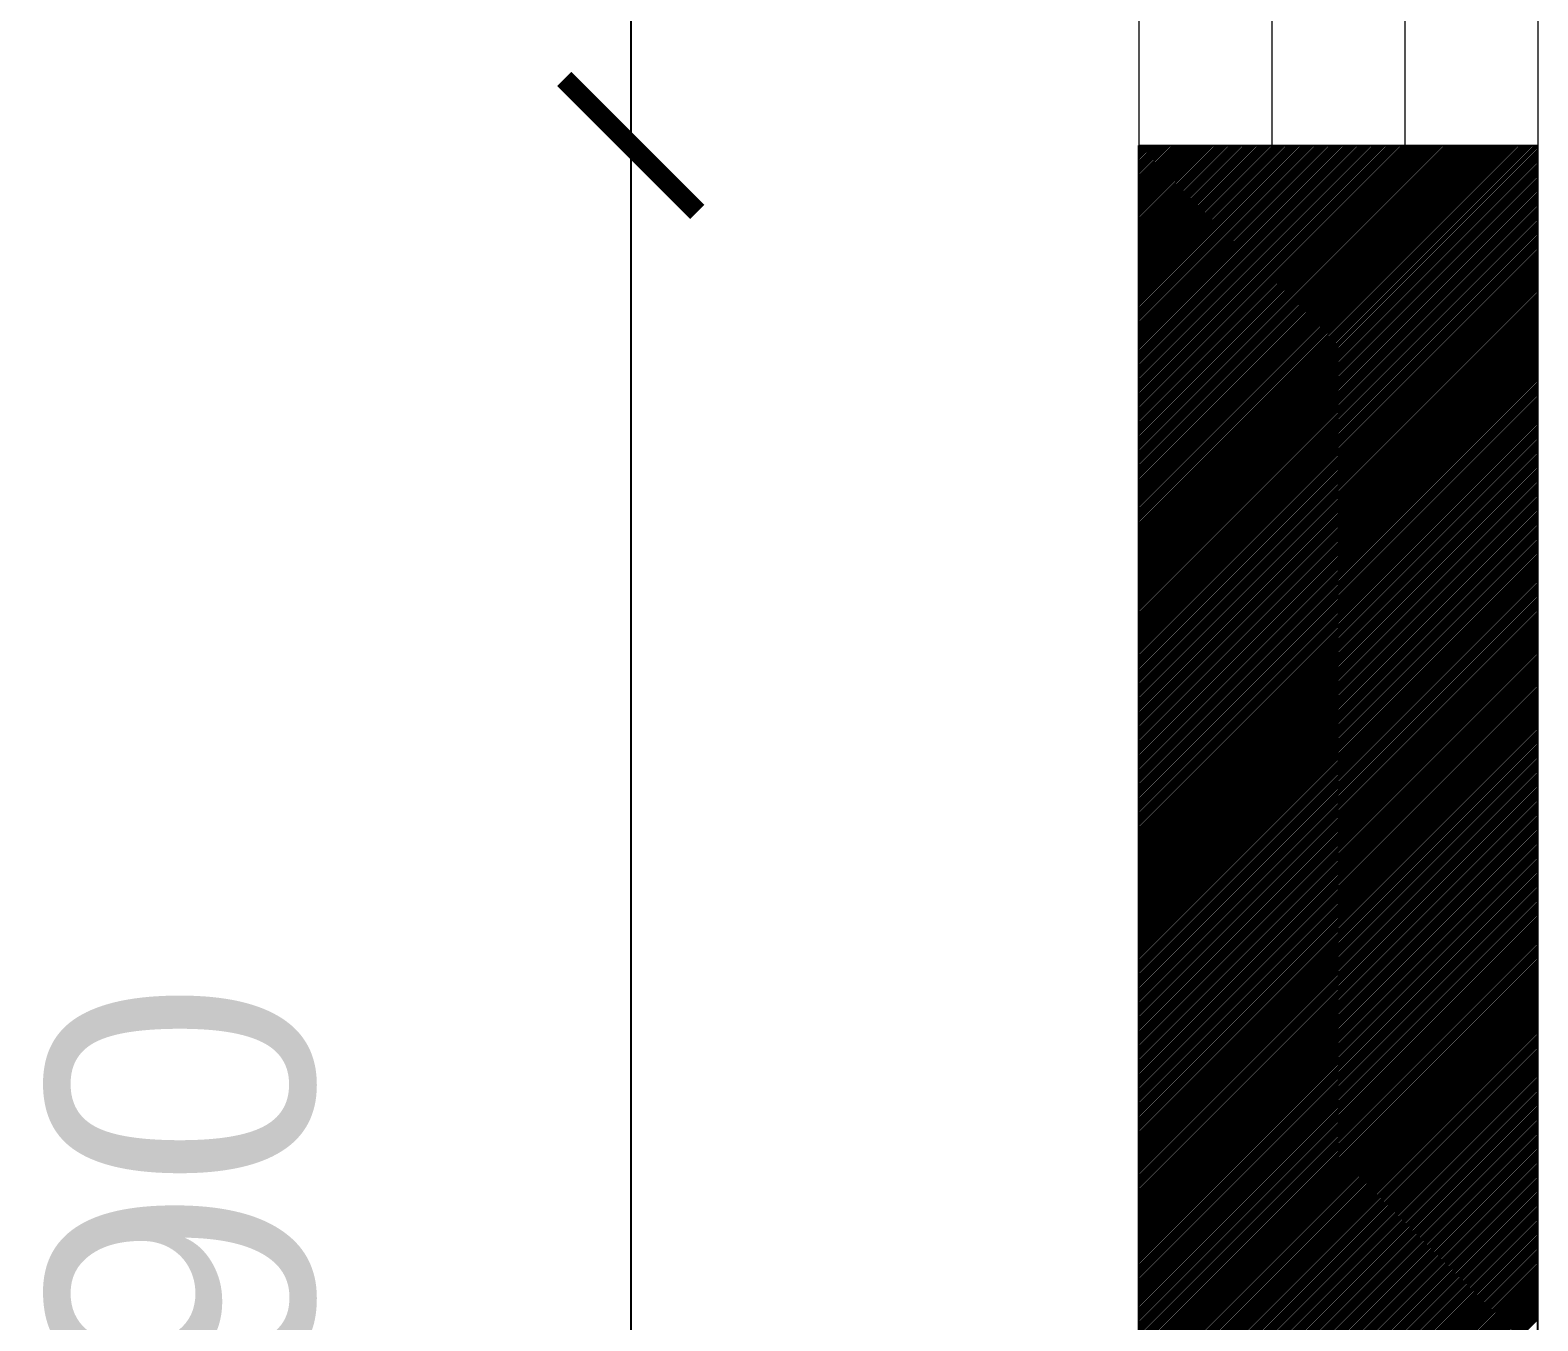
# Model space of a CAD drawing. Header units: millimetres. Extents: x -72 to 470, y 3 to 161.
# Drawn here: x 440.354 to 440.92, y 58.454 to 58.939 of the extents above; entities that cross this region are included whole.
import ezdxf

# ---------------------------------------------------------------- set-up
doc = ezdxf.new("R2010")
doc.units = ezdxf.units.MM
doc.layers.get('0').update_dxf_attribs({"color": 3})
doc.layers.add('COTAS', color=7, linetype='Continuous')
doc.layers.add('LAYER2', color=5, linetype='Continuous')
doc.layers.add('E-Lay-9', color=9, linetype='Continuous', lineweight=9)
doc.layers.add('E-Txt-W', color=7, linetype='Continuous', lineweight=20)
doc.styles.get("Standard").update_dxf_attribs({"font": 'arial.ttf'})
doc.dimstyles.new('ISO-25', dxfattribs={"dimtxt": 0.1, "dimasz": 0.05, "dimexe": 1.25, "dimexo": 0.625, "dimgap": 0.1, "dimtad": 1, "dimzin": 1, "dimtxsty": 'Standard', "dimblk": 'ARCHTICK', "dimcen": 2.5, "dimse1": 1, "dimse2": 1, "dimazin": 3, "dimtfac": 1, "dimtmove": 0, "dimatfit": 3, "dimldrblk": 'ARCHTICK', "dimfxl": 1, "dimarcsym": 0})

# ---------------------------------------------------------------- blocks, each defined once
blk = doc.blocks.new('_ArchTick')
at = {"color": 0, "linetype": 'ByBlock', "const_width": 0.15}
blk.add_lwpolyline([(-0.5, -0.5), (0.5, 0.5)], dxfattribs=at)
blk = doc.blocks.new('*D84')
at = {"layer": 'COTAS', "color": 0, "lineweight": -2, "transparency": 16777216}
blk.add_line((440.57932, 60.09538), (440.57932, 58.89538), dxfattribs=at)
at = {"layer": 'Defpoints', "color": 0, "transparency": 16777216}
for p in [(440.77023, 60.09538), (440.57932, 58.89538), (440.77023, 58.89538)]:
    blk.add_point(p, dxfattribs=at)
at = {"layer": 'COTAS', "color": 0, "lineweight": -2, "transparency": 16777216, "xscale": 0.05, "yscale": 0.05, "zscale": 0.05}
for p, rotation in [((440.57932, 60.09538), 90), ((440.57932, 58.89538), 270)]:
    blk.add_blockref('_ArchTick', p, dxfattribs=dict(at, rotation=rotation))
at = {"layer": 'COTAS', "color": 0, "transparency": 16777216, "insert": (440.41923, 59.49538), "char_height": 0.1, "attachment_point": 5, "rotation": 90}
blk.add_mtext('1,20', dxfattribs=at)
blk = doc.blocks.new('*D85')
at = {"layer": 'COTAS', "color": 0, "lineweight": -2, "transparency": 16777216}
blk.add_line((440.57932, 58.89538), (440.57932, 57.99538), dxfattribs=at)
at = {"layer": 'Defpoints', "color": 0, "transparency": 16777216}
for p in [(440.77023, 58.89538), (440.57932, 57.99538), (440.77023, 57.99538)]:
    blk.add_point(p, dxfattribs=at)
at = {"layer": 'COTAS', "color": 0, "lineweight": -2, "transparency": 16777216, "xscale": 0.05, "yscale": 0.05, "zscale": 0.05}
for p, rotation in [((440.57932, 58.89538), 90), ((440.57932, 57.99538), 270)]:
    blk.add_blockref('_ArchTick', p, dxfattribs=dict(at, rotation=rotation))
at = {"layer": 'COTAS', "color": 0, "transparency": 16777216, "insert": (440.41923, 58.44538), "char_height": 0.1, "attachment_point": 5, "rotation": 90}
blk.add_mtext('0,90', dxfattribs=at)

msp = doc.modelspace()

# ---------------------------------------------------------------- linework, layer by layer
at = {"layer": 'E-Lay-9'}
for p, q in [((440.77023, 60.09538), (440.77023, 58.89538)), ((440.92023, 60.09538), (440.92023, 58.89538))]:
    msp.add_line(p, q, dxfattribs=at)
at = {"layer": 'E-Txt-W'}
for p, q in [((440.82023, 60.09538), (440.82023, 58.89538)), ((440.87023, 60.09538), (440.87023, 58.89538))]:
    msp.add_line(p, q, dxfattribs=at)
at = {"layer": 'LAYER2'}
for p, q in [((440.77023, 58.89538), (440.92023, 58.89538)), ((440.77023, 58.02538), (440.77023, 58.89538)), ((440.92023, 58.01538), (440.92023, 58.89538))]:
    msp.add_line(p, q, dxfattribs=at)
at = {"layer": 'LAYER2', "color": 252, "linetype": 'Continuous', "true_color": 0x939598}
for p, q in [((440.77023, 58.89475), (440.77086, 58.89538)), ((440.77023, 58.8934), (440.77221, 58.89538)), ((440.77023, 58.89205), (440.77356, 58.89538)), ((440.77023, 58.89071), (440.7749, 58.89538)), ((440.77023, 58.88936), (440.77625, 58.89538)), ((440.77023, 58.88801), (440.7776, 58.89538)), ((440.77023, 58.88667), (440.77895, 58.89538)), ((440.77023, 58.88532), (440.78029, 58.89538)), ((440.77023, 58.88397), (440.78164, 58.89538)), ((440.77023, 58.88263), (440.78299, 58.89538)), ((440.77023, 58.88128), (440.78433, 58.89538)), ((440.77023, 58.87993), (440.78568, 58.89538)), ((440.77023, 58.87858), (440.78703, 58.89538)), ((440.77023, 58.87724), (440.78837, 58.89538)), ((440.77023, 58.87589), (440.78972, 58.89538)), ((440.77023, 58.87454), (440.79107, 58.89538)), ((440.77023, 58.8732), (440.79242, 58.89538)), ((440.77023, 58.87185), (440.79376, 58.89538)), ((440.77023, 58.8705), (440.79511, 58.89538)), ((440.77023, 58.86915), (440.79646, 58.89538)), ((440.77023, 58.86781), (440.7978, 58.89538)), ((440.77023, 58.86646), (440.79915, 58.89538)), ((440.77023, 58.86511), (440.8005, 58.89538)), ((440.77023, 58.86377), (440.80185, 58.89538)), ((440.77023, 58.86242), (440.80319, 58.89538)), ((440.77023, 58.86107), (440.80454, 58.89538)), ((440.77023, 58.85973), (440.80589, 58.89538)), ((440.77023, 58.85838), (440.80723, 58.89538)), ((440.77023, 58.85703), (440.80858, 58.89538)), ((440.77023, 58.85568), (440.80993, 58.89538)), ((440.77023, 58.85434), (440.81127, 58.89538)), ((440.77023, 58.85299), (440.81262, 58.89538)), ((440.77023, 58.85164), (440.81397, 58.89538)), ((440.77023, 58.8503), (440.81532, 58.89538)), ((440.77023, 58.84895), (440.81666, 58.89538)), ((440.77023, 58.8476), (440.81801, 58.89538)), ((440.77023, 58.84626), (440.81936, 58.89538)), ((440.77023, 58.84491), (440.8207, 58.89538)), ((440.77023, 58.84356), (440.82205, 58.89538)), ((440.77023, 58.84221), (440.8234, 58.89538)), ((440.77023, 58.84087), (440.82474, 58.89538)), ((440.77023, 58.83952), (440.82609, 58.89538)), ((440.77023, 58.83817), (440.82744, 58.89538)), ((440.77023, 58.83683), (440.82879, 58.89538)), ((440.77023, 58.83548), (440.83013, 58.89538)), ((440.77023, 58.83413), (440.83148, 58.89538)), ((440.77023, 58.83278), (440.83283, 58.89538)), ((440.77023, 58.83144), (440.83417, 58.89538)), ((440.77023, 58.83009), (440.83552, 58.89538)), ((440.77023, 58.82874), (440.83687, 58.89538)), ((440.77023, 58.8274), (440.83822, 58.89538)), ((440.77023, 58.82605), (440.83956, 58.89538)), ((440.77023, 58.8247), (440.84091, 58.89538)), ((440.77023, 58.82336), (440.84226, 58.89538)), ((440.77023, 58.82201), (440.8436, 58.89538)), ((440.77023, 58.82066), (440.84495, 58.89538)), ((440.77023, 58.81931), (440.8463, 58.89538)), ((440.77023, 58.81797), (440.84764, 58.89538)), ((440.77023, 58.81662), (440.84899, 58.89538)), ((440.77023, 58.81527), (440.85034, 58.89538)), ((440.77023, 58.81393), (440.85169, 58.89538)), ((440.77023, 58.81258), (440.85303, 58.89538)), ((440.77023, 58.81123), (440.85438, 58.89538)), ((440.77023, 58.80989), (440.85573, 58.89538)), ((440.77023, 58.80854), (440.85707, 58.89538)), ((440.77023, 58.80719), (440.85842, 58.89538)), ((440.77023, 58.80584), (440.85977, 58.89538)), ((440.77023, 58.8045), (440.86111, 58.89538)), ((440.77023, 58.80315), (440.86246, 58.89538)), ((440.77023, 58.8018), (440.86381, 58.89538)), ((440.77023, 58.80046), (440.86516, 58.89538)), ((440.77023, 58.79911), (440.8665, 58.89538)), ((440.77023, 58.79776), (440.86785, 58.89538)), ((440.77023, 58.79641), (440.8692, 58.89538)), ((440.77023, 58.79507), (440.87054, 58.89538)), ((440.77023, 58.79372), (440.87189, 58.89538)), ((440.77023, 58.79237), (440.87324, 58.89538)), ((440.77023, 58.79103), (440.87459, 58.89538)), ((440.77023, 58.78968), (440.87593, 58.89538)), ((440.77023, 58.78833), (440.87728, 58.89538)), ((440.77023, 58.78699), (440.87863, 58.89538)), ((440.77023, 58.78564), (440.87997, 58.89538)), ((440.77023, 58.78429), (440.88132, 58.89538)), ((440.77023, 58.78294), (440.88267, 58.89538)), ((440.77023, 58.7816), (440.88401, 58.89538)), ((440.77023, 58.78025), (440.88536, 58.89538)), ((440.77023, 58.7789), (440.88671, 58.89538)), ((440.77023, 58.77756), (440.88806, 58.89538)), ((440.77023, 58.77621), (440.8894, 58.89538)), ((440.77023, 58.77486), (440.89075, 58.89538)), ((440.77023, 58.77352), (440.8921, 58.89538)), ((440.77023, 58.77217), (440.89344, 58.89538)), ((440.77023, 58.77082), (440.89479, 58.89538)), ((440.77023, 58.76947), (440.89614, 58.89538)), ((440.77023, 58.76813), (440.89748, 58.89538)), ((440.77023, 58.76678), (440.89883, 58.89538)), ((440.77023, 58.76543), (440.90018, 58.89538)), ((440.77023, 58.76409), (440.90153, 58.89538)), ((440.77023, 58.76274), (440.90287, 58.89538)), ((440.77023, 58.76139), (440.90422, 58.89538)), ((440.77023, 58.76004), (440.90557, 58.89538)), ((440.77023, 58.7587), (440.90691, 58.89538)), ((440.77023, 58.75735), (440.90826, 58.89538)), ((440.77023, 58.756), (440.90961, 58.89538)), ((440.77023, 58.75466), (440.91096, 58.89538)), ((440.77023, 58.75331), (440.9123, 58.89538)), ((440.77023, 58.75196), (440.91365, 58.89538)), ((440.77023, 58.75062), (440.915, 58.89538)), ((440.77023, 58.74927), (440.91634, 58.89538)), ((440.77023, 58.74792), (440.91769, 58.89538)), ((440.77023, 58.74657), (440.91904, 58.89538)), ((440.77023, 58.8943), (440.77131, 58.89538)), ((440.77023, 58.89295), (440.77266, 58.89538)), ((440.77023, 58.89161), (440.77401, 58.89538)), ((440.77023, 58.89026), (440.77535, 58.89538)), ((440.77023, 58.88891), (440.7767, 58.89538)), ((440.77023, 58.88756), (440.77805, 58.89538)), ((440.77023, 58.88622), (440.77939, 58.89538)), ((440.77023, 58.88487), (440.78074, 58.89538)), ((440.77023, 58.88352), (440.78209, 58.89538)), ((440.77023, 58.88218), (440.78344, 58.89538)), ((440.77023, 58.88083), (440.78478, 58.89538)), ((440.77023, 58.87948), (440.78613, 58.89538)), ((440.77023, 58.87814), (440.78748, 58.89538)), ((440.77023, 58.87679), (440.78882, 58.89538)), ((440.77023, 58.87544), (440.79017, 58.89538)), ((440.77023, 58.87409), (440.79152, 58.89538)), ((440.77023, 58.87275), (440.79286, 58.89538)), ((440.77023, 58.8714), (440.79421, 58.89538)), ((440.77023, 58.87005), (440.79556, 58.89538)), ((440.77023, 58.86871), (440.79691, 58.89538)), ((440.77023, 58.86736), (440.79825, 58.89538)), ((440.77023, 58.86601), (440.7996, 58.89538)), ((440.77023, 58.86466), (440.80095, 58.89538)), ((440.77023, 58.86332), (440.80229, 58.89538)), ((440.77023, 58.86197), (440.80364, 58.89538)), ((440.77023, 58.86062), (440.80499, 58.89538)), ((440.77023, 58.85928), (440.80634, 58.89538)), ((440.77023, 58.85793), (440.80768, 58.89538)), ((440.77023, 58.85658), (440.80903, 58.89538)), ((440.77023, 58.85524), (440.81038, 58.89538)), ((440.77023, 58.85389), (440.81172, 58.89538)), ((440.77023, 58.85254), (440.81307, 58.89538)), ((440.77023, 58.85119), (440.81442, 58.89538)), ((440.77023, 58.84985), (440.81576, 58.89538)), ((440.77023, 58.8485), (440.81711, 58.89538)), ((440.77023, 58.84715), (440.81846, 58.89538)), ((440.77023, 58.84581), (440.81981, 58.89538)), ((440.77023, 58.84446), (440.82115, 58.89538)), ((440.77023, 58.84311), (440.8225, 58.89538)), ((440.77023, 58.84177), (440.82385, 58.89538)), ((440.77023, 58.84042), (440.82519, 58.89538)), ((440.77023, 58.83907), (440.82654, 58.89538)), ((440.77023, 58.83772), (440.82789, 58.89538)), ((440.77023, 58.83638), (440.82924, 58.89538)), ((440.77023, 58.83503), (440.83058, 58.89538)), ((440.77023, 58.83368), (440.83193, 58.89538)), ((440.77023, 58.83234), (440.83328, 58.89538)), ((440.77023, 58.83099), (440.83462, 58.89538)), ((440.77023, 58.82964), (440.83597, 58.89538)), ((440.77023, 58.82829), (440.83732, 58.89538)), ((440.77023, 58.82695), (440.83866, 58.89538)), ((440.77023, 58.8256), (440.84001, 58.89538)), ((440.77023, 58.82425), (440.84136, 58.89538)), ((440.77023, 58.82291), (440.84271, 58.89538)), ((440.77023, 58.82156), (440.84405, 58.89538)), ((440.77023, 58.82021), (440.8454, 58.89538)), ((440.77023, 58.81887), (440.84675, 58.89538)), ((440.77023, 58.81752), (440.84809, 58.89538)), ((440.77023, 58.81617), (440.84944, 58.89538)), ((440.77023, 58.81482), (440.85079, 58.89538)), ((440.77023, 58.81348), (440.85213, 58.89538)), ((440.77023, 58.81213), (440.85348, 58.89538)), ((440.77023, 58.81078), (440.85483, 58.89538)), ((440.77023, 58.80944), (440.85618, 58.89538)), ((440.77023, 58.80809), (440.85752, 58.89538)), ((440.77023, 58.80674), (440.85887, 58.89538)), ((440.77023, 58.8054), (440.86022, 58.89538)), ((440.77023, 58.80405), (440.86156, 58.89538)), ((440.77023, 58.8027), (440.86291, 58.89538)), ((440.77023, 58.80135), (440.86426, 58.89538)), ((440.77023, 58.80001), (440.86561, 58.89538)), ((440.77023, 58.79866), (440.86695, 58.89538)), ((440.77023, 58.79731), (440.8683, 58.89538)), ((440.77023, 58.79597), (440.86965, 58.89538)), ((440.77023, 58.79462), (440.87099, 58.89538)), ((440.77023, 58.79327), (440.87234, 58.89538)), ((440.77023, 58.79192), (440.87369, 58.89538)), ((440.77023, 58.79058), (440.87503, 58.89538)), ((440.77023, 58.78923), (440.87638, 58.89538)), ((440.77023, 58.78788), (440.87773, 58.89538)), ((440.77023, 58.78654), (440.87908, 58.89538)), ((440.77023, 58.78519), (440.88042, 58.89538)), ((440.77023, 58.78384), (440.88177, 58.89538)), ((440.77023, 58.7825), (440.88312, 58.89538)), ((440.77023, 58.78115), (440.88446, 58.89538)), ((440.77023, 58.7798), (440.88581, 58.89538)), ((440.77023, 58.77845), (440.88716, 58.89538)), ((440.77023, 58.77711), (440.8885, 58.89538)), ((440.77023, 58.77576), (440.88985, 58.89538)), ((440.77023, 58.77441), (440.8912, 58.89538)), ((440.77023, 58.77307), (440.89255, 58.89538)), ((440.77023, 58.77172), (440.89389, 58.89538)), ((440.77023, 58.77037), (440.89524, 58.89538)), ((440.77023, 58.76902), (440.89659, 58.89538)), ((440.77023, 58.76768), (440.89793, 58.89538)), ((440.77023, 58.76633), (440.89928, 58.89538)), ((440.77023, 58.76498), (440.90063, 58.89538)), ((440.77023, 58.76364), (440.90198, 58.89538)), ((440.77023, 58.76229), (440.90332, 58.89538)), ((440.77023, 58.76094), (440.90467, 58.89538)), ((440.77023, 58.7596), (440.90602, 58.89538)), ((440.77023, 58.75825), (440.90736, 58.89538)), ((440.77023, 58.7569), (440.90871, 58.89538)), ((440.77023, 58.75555), (440.91006, 58.89538)), ((440.77023, 58.75421), (440.9114, 58.89538)), ((440.77023, 58.75286), (440.91275, 58.89538)), ((440.77023, 58.75151), (440.9141, 58.89538)), ((440.77023, 58.75017), (440.91545, 58.89538)), ((440.77023, 58.74882), (440.91679, 58.89538)), ((440.77023, 58.74747), (440.91814, 58.89538)), ((440.77023, 58.74613), (440.91949, 58.89538)), ((440.77023, 58.74523), (440.92023, 58.89523)), ((440.77023, 58.74478), (440.92023, 58.89478)), ((440.77023, 58.74388), (440.92023, 58.89388)), ((440.77023, 58.74343), (440.92023, 58.89343)), ((440.77023, 58.74253), (440.92023, 58.89253)), ((440.77023, 58.74208), (440.92023, 58.89208)), ((440.77023, 58.74119), (440.92023, 58.89119)), ((440.77023, 58.74074), (440.92023, 58.89074)), ((440.77023, 58.73984), (440.92023, 58.88984)), ((440.77023, 58.73939), (440.92023, 58.88939)), ((440.77023, 58.73849), (440.92023, 58.88849)), ((440.77023, 58.73804), (440.92023, 58.88804)), ((440.77023, 58.73715), (440.92023, 58.88715)), ((440.77023, 58.7367), (440.92023, 58.8867)), ((440.77023, 58.7358), (440.92023, 58.8858)), ((440.77023, 58.73535), (440.92023, 58.88535)), ((440.77023, 58.73445), (440.92023, 58.88445)), ((440.77023, 58.734), (440.92023, 58.884)), ((440.77023, 58.7331), (440.92023, 58.8831)), ((440.77023, 58.73265), (440.92023, 58.88265)), ((440.77023, 58.73176), (440.92023, 58.88176)), ((440.77023, 58.73131), (440.92023, 58.88131)), ((440.77023, 58.73041), (440.92023, 58.88041)), ((440.77023, 58.72996), (440.92023, 58.87996)), ((440.77023, 58.72906), (440.92023, 58.87906)), ((440.77023, 58.72861), (440.92023, 58.87861)), ((440.77023, 58.72772), (440.92023, 58.87772)), ((440.77023, 58.72727), (440.92023, 58.87727)), ((440.77023, 58.72637), (440.92023, 58.87637)), ((440.77023, 58.72592), (440.92023, 58.87592)), ((440.77023, 58.72502), (440.92023, 58.87502)), ((440.77023, 58.72457), (440.92023, 58.87457)), ((440.77023, 58.72367), (440.92023, 58.87367)), ((440.77023, 58.72323), (440.92023, 58.87323)), ((440.77023, 58.72233), (440.92023, 58.87233)), ((440.77023, 58.72188), (440.92023, 58.87188)), ((440.77023, 58.72098), (440.92023, 58.87098)), ((440.77023, 58.72053), (440.92023, 58.87053)), ((440.77023, 58.71963), (440.92023, 58.86963)), ((440.77023, 58.71918), (440.92023, 58.86918)), ((440.77023, 58.71829), (440.92023, 58.86829)), ((440.77023, 58.71784), (440.92023, 58.86784)), ((440.77023, 58.71694), (440.92023, 58.86694)), ((440.77023, 58.71649), (440.92023, 58.86649)), ((440.77023, 58.71559), (440.92023, 58.86559)), ((440.77023, 58.71514), (440.92023, 58.86514)), ((440.77023, 58.71425), (440.92023, 58.86425)), ((440.77023, 58.7138), (440.92023, 58.8638)), ((440.77023, 58.7129), (440.92023, 58.8629)), ((440.77023, 58.71245), (440.92023, 58.86245)), ((440.77023, 58.71155), (440.92023, 58.86155)), ((440.77023, 58.7111), (440.92023, 58.8611)), ((440.77023, 58.7102), (440.92023, 58.8602)), ((440.77023, 58.70976), (440.92023, 58.85976)), ((440.77023, 58.70886), (440.92023, 58.85886)), ((440.77023, 58.70841), (440.92023, 58.85841)), ((440.77023, 58.70751), (440.92023, 58.85751)), ((440.77023, 58.70706), (440.92023, 58.85706)), ((440.77023, 58.70616), (440.92023, 58.85616)), ((440.77023, 58.70571), (440.92023, 58.85571)), ((440.77023, 58.70482), (440.92023, 58.85482)), ((440.77023, 58.70437), (440.92023, 58.85437)), ((440.77023, 58.70347), (440.92023, 58.85347)), ((440.77023, 58.70302), (440.92023, 58.85302)), ((440.77023, 58.70212), (440.92023, 58.85212)), ((440.77023, 58.70167), (440.92023, 58.85167)), ((440.77023, 58.70078), (440.92023, 58.85078)), ((440.77023, 58.70033), (440.92023, 58.85033)), ((440.77023, 58.69943), (440.92023, 58.84943)), ((440.77023, 58.69898), (440.92023, 58.84898)), ((440.77023, 58.69808), (440.92023, 58.84808)), ((440.77023, 58.69763), (440.92023, 58.84763)), ((440.77023, 58.69673), (440.92023, 58.84673)), ((440.77023, 58.69628), (440.92023, 58.84628)), ((440.77023, 58.69539), (440.92023, 58.84539)), ((440.77023, 58.69494), (440.92023, 58.84494)), ((440.77023, 58.69404), (440.92023, 58.84404)), ((440.77023, 58.69359), (440.92023, 58.84359)), ((440.77023, 58.69269), (440.92023, 58.84269)), ((440.77023, 58.69224), (440.92023, 58.84224)), ((440.77023, 58.69135), (440.92023, 58.84135)), ((440.77023, 58.6909), (440.92023, 58.8409)), ((440.77023, 58.69), (440.92023, 58.84)), ((440.77023, 58.68955), (440.92023, 58.83955)), ((440.77023, 58.68865), (440.92023, 58.83865)), ((440.77023, 58.6882), (440.92023, 58.8382)), ((440.77023, 58.6873), (440.92023, 58.8373)), ((440.77023, 58.68686), (440.92023, 58.83686)), ((440.77023, 58.68596), (440.92023, 58.83596)), ((440.77023, 58.68551), (440.92023, 58.83551)), ((440.77023, 58.68461), (440.92023, 58.83461)), ((440.77023, 58.68416), (440.92023, 58.83416)), ((440.77023, 58.68326), (440.92023, 58.83326)), ((440.77023, 58.68281), (440.92023, 58.83281)), ((440.77023, 58.68192), (440.92023, 58.83192)), ((440.77023, 58.68147), (440.92023, 58.83147)), ((440.77023, 58.68057), (440.92023, 58.83057)), ((440.77023, 58.68012), (440.92023, 58.83012)), ((440.77023, 58.67922), (440.92023, 58.82922)), ((440.77023, 58.67877), (440.92023, 58.82877)), ((440.77023, 58.67788), (440.92023, 58.82788)), ((440.77023, 58.67743), (440.92023, 58.82743)), ((440.77023, 58.67653), (440.92023, 58.82653)), ((440.77023, 58.67608), (440.92023, 58.82608)), ((440.77023, 58.67518), (440.92023, 58.82518)), ((440.77023, 58.67473), (440.92023, 58.82473)), ((440.77023, 58.67383), (440.92023, 58.82383)), ((440.77023, 58.67339), (440.92023, 58.82339)), ((440.77023, 58.67249), (440.92023, 58.82249)), ((440.77023, 58.67204), (440.92023, 58.82204)), ((440.77023, 58.67114), (440.92023, 58.82114)), ((440.77023, 58.67069), (440.92023, 58.82069)), ((440.77023, 58.66979), (440.92023, 58.81979)), ((440.77023, 58.66934), (440.92023, 58.81934)), ((440.77023, 58.66845), (440.92023, 58.81845)), ((440.77023, 58.668), (440.92023, 58.818)), ((440.77023, 58.6671), (440.92023, 58.8171)), ((440.77023, 58.66665), (440.92023, 58.81665)), ((440.77023, 58.66575), (440.92023, 58.81575)), ((440.77023, 58.6653), (440.92023, 58.8153)), ((440.77023, 58.6644), (440.92023, 58.8144)), ((440.77023, 58.66396), (440.92023, 58.81396)), ((440.77023, 58.66306), (440.92023, 58.81306)), ((440.77023, 58.66261), (440.92023, 58.81261)), ((440.77023, 58.66171), (440.92023, 58.81171)), ((440.77023, 58.66126), (440.92023, 58.81126)), ((440.77023, 58.66036), (440.92023, 58.81036)), ((440.77023, 58.65991), (440.92023, 58.80991)), ((440.77023, 58.65902), (440.92023, 58.80902)), ((440.77023, 58.65857), (440.92023, 58.80857)), ((440.77023, 58.65767), (440.92023, 58.80767)), ((440.77023, 58.65722), (440.92023, 58.80722)), ((440.77023, 58.65632), (440.92023, 58.80632)), ((440.77023, 58.65587), (440.92023, 58.80587)), ((440.77023, 58.65498), (440.92023, 58.80498)), ((440.77023, 58.65453), (440.92023, 58.80453)), ((440.77023, 58.65363), (440.92023, 58.80363)), ((440.77023, 58.65318), (440.92023, 58.80318)), ((440.77023, 58.65228), (440.92023, 58.80228)), ((440.77023, 58.65183), (440.92023, 58.80183)), ((440.77023, 58.65093), (440.92023, 58.80093)), ((440.77023, 58.65049), (440.92023, 58.80049)), ((440.77023, 58.64959), (440.92023, 58.79959)), ((440.77023, 58.64914), (440.92023, 58.79914)), ((440.77023, 58.64824), (440.92023, 58.79824)), ((440.77023, 58.64779), (440.92023, 58.79779)), ((440.77023, 58.64689), (440.92023, 58.79689)), ((440.77023, 58.64644), (440.92023, 58.79644)), ((440.77023, 58.64555), (440.92023, 58.79555)), ((440.77023, 58.6451), (440.92023, 58.7951)), ((440.77023, 58.6442), (440.92023, 58.7942)), ((440.77023, 58.64375), (440.92023, 58.79375)), ((440.77023, 58.64285), (440.92023, 58.79285)), ((440.77023, 58.6424), (440.92023, 58.7924)), ((440.77023, 58.64151), (440.92023, 58.79151)), ((440.77023, 58.64106), (440.92023, 58.79106)), ((440.77023, 58.64016), (440.92023, 58.79016)), ((440.77023, 58.63971), (440.92023, 58.78971)), ((440.77023, 58.63881), (440.92023, 58.78881)), ((440.77023, 58.63836), (440.92023, 58.78836)), ((440.77023, 58.63746), (440.92023, 58.78746)), ((440.77023, 58.63702), (440.92023, 58.78702)), ((440.77023, 58.63612), (440.92023, 58.78612)), ((440.77023, 58.63567), (440.92023, 58.78567)), ((440.77023, 58.63477), (440.92023, 58.78477)), ((440.77023, 58.63432), (440.92023, 58.78432)), ((440.77023, 58.63342), (440.92023, 58.78342)), ((440.77023, 58.63297), (440.92023, 58.78297)), ((440.77023, 58.63208), (440.92023, 58.78208)), ((440.77023, 58.63163), (440.92023, 58.78163)), ((440.77023, 58.63073), (440.92023, 58.78073)), ((440.77023, 58.63028), (440.92023, 58.78028)), ((440.77023, 58.62938), (440.92023, 58.77938)), ((440.77023, 58.62893), (440.92023, 58.77893)), ((440.77023, 58.62803), (440.92023, 58.77803)), ((440.77023, 58.62759), (440.92023, 58.77759)), ((440.77023, 58.62669), (440.92023, 58.77669)), ((440.77023, 58.62624), (440.92023, 58.77624)), ((440.77023, 58.62534), (440.92023, 58.77534)), ((440.77023, 58.62489), (440.92023, 58.77489)), ((440.77023, 58.62399), (440.92023, 58.77399)), ((440.77023, 58.62354), (440.92023, 58.77354)), ((440.77023, 58.62265), (440.92023, 58.77265)), ((440.77023, 58.6222), (440.92023, 58.7722)), ((440.77023, 58.6213), (440.92023, 58.7713)), ((440.77023, 58.62085), (440.92023, 58.77085)), ((440.77023, 58.61995), (440.92023, 58.76995)), ((440.77023, 58.6195), (440.92023, 58.7695)), ((440.77023, 58.61861), (440.92023, 58.76861)), ((440.77023, 58.61816), (440.92023, 58.76816)), ((440.77023, 58.61726), (440.92023, 58.76726)), ((440.77023, 58.61681), (440.92023, 58.76681)), ((440.77023, 58.61591), (440.92023, 58.76591)), ((440.77023, 58.61546), (440.92023, 58.76546)), ((440.77023, 58.61456), (440.92023, 58.76456)), ((440.77023, 58.61412), (440.92023, 58.76412)), ((440.77023, 58.61322), (440.92023, 58.76322)), ((440.77023, 58.61277), (440.92023, 58.76277)), ((440.77023, 58.61187), (440.92023, 58.76187)), ((440.77023, 58.61142), (440.92023, 58.76142)), ((440.77023, 58.61052), (440.92023, 58.76052)), ((440.77023, 58.61007), (440.92023, 58.76007)), ((440.77023, 58.60918), (440.92023, 58.75918)), ((440.77023, 58.60873), (440.92023, 58.75873)), ((440.77023, 58.60783), (440.92023, 58.75783)), ((440.77023, 58.60738), (440.92023, 58.75738)), ((440.77023, 58.60648), (440.92023, 58.75648)), ((440.77023, 58.60603), (440.92023, 58.75603)), ((440.77023, 58.60514), (440.92023, 58.75514)), ((440.77023, 58.60469), (440.92023, 58.75469)), ((440.77023, 58.60379), (440.92023, 58.75379)), ((440.77023, 58.60334), (440.92023, 58.75334)), ((440.77023, 58.60244), (440.92023, 58.75244)), ((440.77023, 58.60199), (440.92023, 58.75199)), ((440.77023, 58.60109), (440.92023, 58.75109)), ((440.77023, 58.60065), (440.92023, 58.75065)), ((440.77023, 58.59975), (440.92023, 58.74975)), ((440.77023, 58.5993), (440.92023, 58.7493)), ((440.77023, 58.5984), (440.92023, 58.7484)), ((440.77023, 58.59795), (440.92023, 58.74795)), ((440.77023, 58.59705), (440.92023, 58.74705)), ((440.77023, 58.5966), (440.92023, 58.7466)), ((440.77023, 58.59571), (440.92023, 58.74571)), ((440.77023, 58.59526), (440.92023, 58.74526)), ((440.77023, 58.59436), (440.92023, 58.74436)), ((440.77023, 58.59391), (440.92023, 58.74391)), ((440.77023, 58.59301), (440.92023, 58.74301)), ((440.77023, 58.59256), (440.92023, 58.74256)), ((440.77023, 58.59166), (440.92023, 58.74166)), ((440.77023, 58.59122), (440.92023, 58.74122)), ((440.77023, 58.59032), (440.92023, 58.74032)), ((440.77023, 58.58987), (440.92023, 58.73987)), ((440.77023, 58.58897), (440.92023, 58.73897)), ((440.77023, 58.58852), (440.92023, 58.73852)), ((440.77023, 58.58762), (440.92023, 58.73762)), ((440.77023, 58.58717), (440.92023, 58.73717)), ((440.77023, 58.58628), (440.92023, 58.73628)), ((440.77023, 58.58583), (440.92023, 58.73583)), ((440.77023, 58.58493), (440.92023, 58.73493)), ((440.77023, 58.58448), (440.92023, 58.73448)), ((440.77023, 58.58358), (440.92023, 58.73358)), ((440.77023, 58.58313), (440.92023, 58.73313)), ((440.77023, 58.58224), (440.92023, 58.73224)), ((440.77023, 58.58179), (440.92023, 58.73179)), ((440.77023, 58.58089), (440.92023, 58.73089)), ((440.77023, 58.58044), (440.92023, 58.73044)), ((440.77023, 58.57954), (440.92023, 58.72954)), ((440.77023, 58.57909), (440.92023, 58.72909)), ((440.77023, 58.57819), (440.92023, 58.72819)), ((440.77023, 58.57775), (440.92023, 58.72775)), ((440.77023, 58.57685), (440.92023, 58.72685)), ((440.77023, 58.5764), (440.92023, 58.7264)), ((440.77023, 58.5755), (440.92023, 58.7255)), ((440.77023, 58.57505), (440.92023, 58.72505)), ((440.77023, 58.57415), (440.92023, 58.72415)), ((440.77023, 58.5737), (440.92023, 58.7237)), ((440.77023, 58.57281), (440.92023, 58.72281)), ((440.77023, 58.57236), (440.92023, 58.72236)), ((440.77023, 58.57146), (440.92023, 58.72146)), ((440.77023, 58.57101), (440.92023, 58.72101)), ((440.77023, 58.57011), (440.92023, 58.72011)), ((440.77023, 58.56966), (440.92023, 58.71966)), ((440.77023, 58.56877), (440.92023, 58.71877)), ((440.77023, 58.56832), (440.92023, 58.71832)), ((440.77023, 58.56742), (440.92023, 58.71742)), ((440.77023, 58.56697), (440.92023, 58.71697)), ((440.77023, 58.56607), (440.92023, 58.71607)), ((440.77023, 58.56562), (440.92023, 58.71562)), ((440.77023, 58.56472), (440.92023, 58.71472)), ((440.77023, 58.56428), (440.92023, 58.71428)), ((440.77023, 58.56338), (440.92023, 58.71338)), ((440.77023, 58.56293), (440.92023, 58.71293)), ((440.77023, 58.56203), (440.92023, 58.71203)), ((440.77023, 58.56158), (440.92023, 58.71158)), ((440.77023, 58.56068), (440.92023, 58.71068)), ((440.77023, 58.56023), (440.92023, 58.71023)), ((440.77023, 58.55934), (440.92023, 58.70934)), ((440.77023, 58.55889), (440.92023, 58.70889)), ((440.77023, 58.55799), (440.92023, 58.70799)), ((440.77023, 58.55754), (440.92023, 58.70754)), ((440.77023, 58.55664), (440.92023, 58.70664)), ((440.77023, 58.55619), (440.92023, 58.70619)), ((440.77023, 58.55529), (440.92023, 58.70529)), ((440.77023, 58.55485), (440.92023, 58.70485)), ((440.77023, 58.55395), (440.92023, 58.70395)), ((440.77023, 58.5535), (440.92023, 58.7035)), ((440.77023, 58.5526), (440.92023, 58.7026)), ((440.77023, 58.55215), (440.92023, 58.70215)), ((440.77023, 58.55125), (440.92023, 58.70125)), ((440.77023, 58.5508), (440.92023, 58.7008)), ((440.77023, 58.54991), (440.92023, 58.69991)), ((440.77023, 58.54946), (440.92023, 58.69946)), ((440.77023, 58.54856), (440.92023, 58.69856)), ((440.77023, 58.54811), (440.92023, 58.69811)), ((440.77023, 58.54721), (440.92023, 58.69721)), ((440.77023, 58.54676), (440.92023, 58.69676)), ((440.77023, 58.54587), (440.92023, 58.69587)), ((440.77023, 58.54542), (440.92023, 58.69542)), ((440.77023, 58.54452), (440.92023, 58.69452)), ((440.77023, 58.54407), (440.92023, 58.69407)), ((440.77023, 58.54317), (440.92023, 58.69317)), ((440.77023, 58.54272), (440.92023, 58.69272)), ((440.77023, 58.54182), (440.92023, 58.69182)), ((440.77023, 58.54138), (440.92023, 58.69138)), ((440.77023, 58.54048), (440.92023, 58.69048)), ((440.77023, 58.54003), (440.92023, 58.69003)), ((440.77023, 58.53913), (440.92023, 58.68913)), ((440.77023, 58.53868), (440.92023, 58.68868)), ((440.77023, 58.53778), (440.92023, 58.68778)), ((440.77023, 58.53733), (440.92023, 58.68733)), ((440.77023, 58.53644), (440.92023, 58.68644)), ((440.77023, 58.53599), (440.92023, 58.68599)), ((440.77023, 58.53509), (440.92023, 58.68509)), ((440.77023, 58.53464), (440.92023, 58.68464)), ((440.77023, 58.53374), (440.92023, 58.68374)), ((440.77023, 58.53329), (440.92023, 58.68329)), ((440.77023, 58.5324), (440.92023, 58.6824)), ((440.77023, 58.53195), (440.92023, 58.68195)), ((440.77023, 58.53105), (440.92023, 58.68105)), ((440.77023, 58.5306), (440.92023, 58.6806)), ((440.77023, 58.5297), (440.92023, 58.6797)), ((440.77023, 58.52925), (440.92023, 58.67925)), ((440.77023, 58.52835), (440.92023, 58.67835)), ((440.77023, 58.52791), (440.92023, 58.67791)), ((440.77023, 58.52701), (440.92023, 58.67701)), ((440.77023, 58.52656), (440.92023, 58.67656)), ((440.77023, 58.52566), (440.92023, 58.67566)), ((440.77023, 58.52521), (440.92023, 58.67521)), ((440.77023, 58.52431), (440.92023, 58.67431)), ((440.77023, 58.52386), (440.92023, 58.67386)), ((440.77023, 58.52297), (440.92023, 58.67297)), ((440.77023, 58.52252), (440.92023, 58.67252)), ((440.77023, 58.52162), (440.92023, 58.67162)), ((440.77023, 58.52117), (440.92023, 58.67117)), ((440.77023, 58.52027), (440.92023, 58.67027)), ((440.77023, 58.51982), (440.92023, 58.66982)), ((440.77023, 58.51892), (440.92023, 58.66892)), ((440.77023, 58.51848), (440.92023, 58.66848)), ((440.77023, 58.51758), (440.92023, 58.66758)), ((440.77023, 58.51713), (440.92023, 58.66713)), ((440.77023, 58.51623), (440.92023, 58.66623)), ((440.77023, 58.51578), (440.92023, 58.66578)), ((440.77023, 58.51488), (440.92023, 58.66488)), ((440.77023, 58.51443), (440.92023, 58.66443)), ((440.77023, 58.51354), (440.92023, 58.66354)), ((440.77023, 58.51309), (440.92023, 58.66309)), ((440.77023, 58.51219), (440.92023, 58.66219)), ((440.77023, 58.51174), (440.92023, 58.66174)), ((440.77023, 58.51084), (440.92023, 58.66084)), ((440.77023, 58.51039), (440.92023, 58.66039)), ((440.77023, 58.5095), (440.92023, 58.6595)), ((440.77023, 58.50905), (440.92023, 58.65905)), ((440.77023, 58.50815), (440.92023, 58.65815)), ((440.77023, 58.5077), (440.92023, 58.6577)), ((440.77023, 58.5068), (440.92023, 58.6568)), ((440.77023, 58.50635), (440.92023, 58.65635)), ((440.77023, 58.50545), (440.92023, 58.65545)), ((440.77023, 58.50501), (440.92023, 58.65501)), ((440.77023, 58.50411), (440.92023, 58.65411)), ((440.77023, 58.50366), (440.92023, 58.65366)), ((440.77023, 58.50276), (440.92023, 58.65276)), ((440.77023, 58.50231), (440.92023, 58.65231)), ((440.77023, 58.50141), (440.92023, 58.65141)), ((440.77023, 58.50096), (440.92023, 58.65096)), ((440.77023, 58.50007), (440.92023, 58.65007)), ((440.77023, 58.49962), (440.92023, 58.64962)), ((440.77023, 58.49872), (440.92023, 58.64872)), ((440.77023, 58.49827), (440.92023, 58.64827)), ((440.77023, 58.49737), (440.92023, 58.64737)), ((440.77023, 58.49692), (440.92023, 58.64692)), ((440.77023, 58.49603), (440.92023, 58.64603)), ((440.77023, 58.49558), (440.92023, 58.64558)), ((440.77023, 58.49468), (440.92023, 58.64468)), ((440.77023, 58.49423), (440.92023, 58.64423)), ((440.77023, 58.49333), (440.92023, 58.64333)), ((440.77023, 58.49288), (440.92023, 58.64288)), ((440.77023, 58.49198), (440.92023, 58.64198)), ((440.77023, 58.49154), (440.92023, 58.64154)), ((440.77023, 58.49064), (440.92023, 58.64064)), ((440.77023, 58.49019), (440.92023, 58.64019)), ((440.77023, 58.48929), (440.92023, 58.63929)), ((440.77023, 58.48884), (440.92023, 58.63884)), ((440.77023, 58.48794), (440.92023, 58.63794)), ((440.77023, 58.48749), (440.92023, 58.63749)), ((440.77023, 58.4866), (440.92023, 58.6366)), ((440.77023, 58.48615), (440.92023, 58.63615)), ((440.77023, 58.48525), (440.92023, 58.63525)), ((440.77023, 58.4848), (440.92023, 58.6348)), ((440.77023, 58.4839), (440.92023, 58.6339)), ((440.77023, 58.48345), (440.92023, 58.63345)), ((440.77023, 58.48255), (440.92023, 58.63255)), ((440.77023, 58.48211), (440.92023, 58.63211)), ((440.77023, 58.48121), (440.92023, 58.63121)), ((440.77023, 58.48076), (440.92023, 58.63076)), ((440.77023, 58.47986), (440.92023, 58.62986)), ((440.77023, 58.47941), (440.92023, 58.62941)), ((440.77023, 58.47851), (440.92023, 58.62851)), ((440.77023, 58.47806), (440.92023, 58.62806)), ((440.77023, 58.47717), (440.92023, 58.62717)), ((440.77023, 58.47672), (440.92023, 58.62672)), ((440.77023, 58.47582), (440.92023, 58.62582)), ((440.77023, 58.47537), (440.92023, 58.62537)), ((440.77023, 58.47447), (440.92023, 58.62447)), ((440.77023, 58.47402), (440.92023, 58.62402)), ((440.77023, 58.47313), (440.92023, 58.62313)), ((440.77023, 58.47268), (440.92023, 58.62268)), ((440.77023, 58.47178), (440.92023, 58.62178)), ((440.77023, 58.47133), (440.92023, 58.62133)), ((440.77023, 58.47043), (440.92023, 58.62043)), ((440.77023, 58.46998), (440.92023, 58.61998)), ((440.77023, 58.46908), (440.92023, 58.61908)), ((440.77023, 58.46864), (440.92023, 58.61864)), ((440.77023, 58.46774), (440.92023, 58.61774)), ((440.77023, 58.46729), (440.92023, 58.61729)), ((440.77023, 58.46639), (440.92023, 58.61639)), ((440.77023, 58.46594), (440.92023, 58.61594)), ((440.77023, 58.46504), (440.92023, 58.61504)), ((440.77023, 58.46459), (440.92023, 58.61459)), ((440.77023, 58.4637), (440.92023, 58.6137)), ((440.77023, 58.46325), (440.92023, 58.61325)), ((440.77023, 58.46235), (440.92023, 58.61235)), ((440.77023, 58.4619), (440.92023, 58.6119)), ((440.77023, 58.461), (440.92023, 58.611)), ((440.77023, 58.46055), (440.92023, 58.61055)), ((440.77023, 58.45966), (440.92023, 58.60966)), ((440.77023, 58.45921), (440.92023, 58.60921)), ((440.77023, 58.45831), (440.92023, 58.60831)), ((440.77023, 58.45786), (440.92023, 58.60786)), ((440.77023, 58.45696), (440.92023, 58.60696)), ((440.77023, 58.45651), (440.92023, 58.60651)), ((440.77023, 58.45561), (440.92023, 58.60561)), ((440.77023, 58.45517), (440.92023, 58.60517)), ((440.77023, 58.45427), (440.92023, 58.60427)), ((440.77023, 58.45382), (440.92023, 58.60382)), ((440.77023, 58.45292), (440.92023, 58.60292)), ((440.77023, 58.45247), (440.92023, 58.60247)), ((440.77023, 58.45157), (440.92023, 58.60157)), ((440.77023, 58.45112), (440.92023, 58.60112)), ((440.77023, 58.45023), (440.92023, 58.60023)), ((440.77023, 58.44978), (440.92023, 58.59978)), ((440.77023, 58.44888), (440.92023, 58.59888)), ((440.77023, 58.44843), (440.92023, 58.59843)), ((440.77023, 58.44753), (440.92023, 58.59753)), ((440.77023, 58.44708), (440.92023, 58.59708)), ((440.77023, 58.44618), (440.92023, 58.59618)), ((440.77023, 58.44574), (440.92023, 58.59574)), ((440.77023, 58.44484), (440.92023, 58.59484)), ((440.77023, 58.44439), (440.92023, 58.59439)), ((440.77023, 58.44349), (440.92023, 58.59349)), ((440.77023, 58.44304), (440.92023, 58.59304)), ((440.77023, 58.44214), (440.92023, 58.59214)), ((440.77023, 58.44169), (440.92023, 58.59169)), ((440.77023, 58.4408), (440.92023, 58.5908)), ((440.77023, 58.44035), (440.92023, 58.59035)), ((440.77023, 58.43945), (440.92023, 58.58945)), ((440.77023, 58.439), (440.92023, 58.589)), ((440.77023, 58.4381), (440.92023, 58.5881)), ((440.77023, 58.43765), (440.92023, 58.58765)), ((440.77023, 58.43676), (440.92023, 58.58676)), ((440.77023, 58.43631), (440.92023, 58.58631)), ((440.77023, 58.43541), (440.92023, 58.58541)), ((440.77023, 58.43496), (440.92023, 58.58496)), ((440.77023, 58.43406), (440.92023, 58.58406)), ((440.77023, 58.43361), (440.92023, 58.58361)), ((440.77023, 58.43271), (440.92023, 58.58271)), ((440.77023, 58.43227), (440.92023, 58.58227)), ((440.77023, 58.43137), (440.92023, 58.58137)), ((440.77023, 58.43092), (440.92023, 58.58092)), ((440.77023, 58.43002), (440.92023, 58.58002)), ((440.77023, 58.42957), (440.92023, 58.57957)), ((440.77023, 58.42867), (440.92023, 58.57867)), ((440.77023, 58.42822), (440.92023, 58.57822)), ((440.77023, 58.42733), (440.92023, 58.57733)), ((440.77023, 58.42688), (440.92023, 58.57688)), ((440.77023, 58.42598), (440.92023, 58.57598)), ((440.77023, 58.42553), (440.92023, 58.57553)), ((440.77023, 58.42463), (440.92023, 58.57463)), ((440.77023, 58.42418), (440.92023, 58.57418)), ((440.77023, 58.42329), (440.92023, 58.57329)), ((440.77023, 58.42284), (440.92023, 58.57284)), ((440.77023, 58.42194), (440.92023, 58.57194)), ((440.77023, 58.42149), (440.92023, 58.57149)), ((440.77023, 58.42059), (440.92023, 58.57059)), ((440.77023, 58.42014), (440.92023, 58.57014)), ((440.77023, 58.41924), (440.92023, 58.56924)), ((440.77023, 58.41879), (440.92023, 58.56879)), ((440.77023, 58.4179), (440.92023, 58.5679)), ((440.77023, 58.41745), (440.92023, 58.56745)), ((440.77023, 58.41655), (440.92023, 58.56655)), ((440.77023, 58.4161), (440.92023, 58.5661)), ((440.77023, 58.4152), (440.92023, 58.5652)), ((440.77023, 58.41475), (440.92023, 58.56475)), ((440.77023, 58.41386), (440.92023, 58.56386)), ((440.77023, 58.41341), (440.92023, 58.56341)), ((440.77023, 58.41251), (440.92023, 58.56251)), ((440.77023, 58.41206), (440.92023, 58.56206)), ((440.77023, 58.41116), (440.92023, 58.56116)), ((440.77023, 58.41071), (440.92023, 58.56071)), ((440.77023, 58.40981), (440.92023, 58.55981)), ((440.77023, 58.40937), (440.92023, 58.55937)), ((440.77023, 58.40847), (440.92023, 58.55847)), ((440.77023, 58.40802), (440.92023, 58.55802)), ((440.77023, 58.40712), (440.92023, 58.55712)), ((440.77023, 58.40667), (440.92023, 58.55667)), ((440.77023, 58.40577), (440.92023, 58.55577)), ((440.77023, 58.40532), (440.92023, 58.55532)), ((440.77023, 58.40443), (440.92023, 58.55443)), ((440.77023, 58.40398), (440.92023, 58.55398)), ((440.77023, 58.40308), (440.92023, 58.55308)), ((440.77023, 58.40263), (440.92023, 58.55263)), ((440.77023, 58.40173), (440.92023, 58.55173)), ((440.77023, 58.40128), (440.92023, 58.55128)), ((440.77023, 58.40039), (440.92023, 58.55039)), ((440.77023, 58.39994), (440.92023, 58.54994)), ((440.77023, 58.39904), (440.92023, 58.54904)), ((440.77023, 58.39859), (440.92023, 58.54859)), ((440.77023, 58.39769), (440.92023, 58.54769)), ((440.77023, 58.39724), (440.92023, 58.54724)), ((440.77023, 58.39634), (440.92023, 58.54634)), ((440.77023, 58.3959), (440.92023, 58.5459)), ((440.77023, 58.395), (440.92023, 58.545)), ((440.77023, 58.39455), (440.92023, 58.54455)), ((440.77023, 58.39365), (440.92023, 58.54365)), ((440.77023, 58.3932), (440.92023, 58.5432)), ((440.77023, 58.3923), (440.92023, 58.5423)), ((440.77023, 58.39185), (440.92023, 58.54185)), ((440.77023, 58.39096), (440.92023, 58.54096)), ((440.77023, 58.39051), (440.92023, 58.54051)), ((440.77023, 58.38961), (440.92023, 58.53961)), ((440.77023, 58.38916), (440.92023, 58.53916)), ((440.77023, 58.38826), (440.92023, 58.53826)), ((440.77023, 58.38781), (440.92023, 58.53781)), ((440.77023, 58.38692), (440.92023, 58.53692)), ((440.77023, 58.38647), (440.92023, 58.53647)), ((440.77023, 58.38557), (440.92023, 58.53557)), ((440.77023, 58.38512), (440.92023, 58.53512)), ((440.77023, 58.38422), (440.92023, 58.53422)), ((440.77023, 58.38377), (440.92023, 58.53377)), ((440.77023, 58.38287), (440.92023, 58.53287)), ((440.77023, 58.38242), (440.92023, 58.53242)), ((440.77023, 58.38153), (440.92023, 58.53153)), ((440.77023, 58.38108), (440.92023, 58.53108)), ((440.77023, 58.38018), (440.92023, 58.53018)), ((440.77023, 58.37973), (440.92023, 58.52973)), ((440.77023, 58.37883), (440.92023, 58.52883)), ((440.77023, 58.37838), (440.92023, 58.52838)), ((440.77023, 58.37749), (440.92023, 58.52749)), ((440.77023, 58.37704), (440.92023, 58.52704)), ((440.77023, 58.37614), (440.92023, 58.52614)), ((440.77023, 58.37569), (440.92023, 58.52569)), ((440.77023, 58.37479), (440.92023, 58.52479)), ((440.77023, 58.37434), (440.92023, 58.52434)), ((440.77023, 58.37344), (440.92023, 58.52344)), ((440.77023, 58.373), (440.92023, 58.523)), ((440.77023, 58.3721), (440.92023, 58.5221)), ((440.77023, 58.37165), (440.92023, 58.52165)), ((440.77023, 58.37075), (440.92023, 58.52075)), ((440.77023, 58.3703), (440.92023, 58.5203)), ((440.77023, 58.3694), (440.92023, 58.5194)), ((440.77023, 58.36895), (440.92023, 58.51895)), ((440.77023, 58.36806), (440.92023, 58.51806)), ((440.77023, 58.36761), (440.92023, 58.51761)), ((440.77023, 58.36671), (440.92023, 58.51671)), ((440.77023, 58.36626), (440.92023, 58.51626)), ((440.77023, 58.36536), (440.92023, 58.51536)), ((440.77023, 58.36491), (440.92023, 58.51491)), ((440.77023, 58.36402), (440.92023, 58.51402)), ((440.77023, 58.36357), (440.92023, 58.51357)), ((440.77023, 58.36267), (440.92023, 58.51267)), ((440.77023, 58.36222), (440.92023, 58.51222)), ((440.77023, 58.36132), (440.92023, 58.51132)), ((440.77023, 58.36087), (440.92023, 58.51087)), ((440.77023, 58.35997), (440.92023, 58.50997)), ((440.77023, 58.35953), (440.92023, 58.50953)), ((440.77023, 58.35863), (440.92023, 58.50863)), ((440.77023, 58.35818), (440.92023, 58.50818)), ((440.77023, 58.35728), (440.92023, 58.50728)), ((440.77023, 58.35683), (440.92023, 58.50683)), ((440.77023, 58.35593), (440.92023, 58.50593)), ((440.77023, 58.35548), (440.92023, 58.50548)), ((440.77023, 58.35459), (440.92023, 58.50459)), ((440.77023, 58.35414), (440.92023, 58.50414)), ((440.77023, 58.35324), (440.92023, 58.50324)), ((440.77023, 58.35279), (440.92023, 58.50279)), ((440.77023, 58.35189), (440.92023, 58.50189)), ((440.77023, 58.35144), (440.92023, 58.50144)), ((440.77023, 58.35055), (440.92023, 58.50055)), ((440.77023, 58.3501), (440.92023, 58.5001)), ((440.77023, 58.3492), (440.92023, 58.4992)), ((440.77023, 58.34875), (440.92023, 58.49875)), ((440.77023, 58.34785), (440.92023, 58.49785)), ((440.77023, 58.3474), (440.92023, 58.4974)), ((440.77023, 58.3465), (440.92023, 58.4965)), ((440.77023, 58.34605), (440.92023, 58.49605)), ((440.77023, 58.34516), (440.92023, 58.49516)), ((440.77023, 58.34471), (440.92023, 58.49471)), ((440.77023, 58.34381), (440.92023, 58.49381)), ((440.77023, 58.34336), (440.92023, 58.49336)), ((440.77023, 58.34246), (440.92023, 58.49246)), ((440.77023, 58.34201), (440.92023, 58.49201)), ((440.77023, 58.34112), (440.92023, 58.49112)), ((440.77023, 58.34067), (440.92023, 58.49067)), ((440.77023, 58.33977), (440.92023, 58.48977)), ((440.77023, 58.33932), (440.92023, 58.48932)), ((440.77023, 58.33842), (440.92023, 58.48842)), ((440.77023, 58.33797), (440.92023, 58.48797)), ((440.77023, 58.33707), (440.92023, 58.48707)), ((440.77023, 58.33663), (440.92023, 58.48663)), ((440.77023, 58.33573), (440.92023, 58.48573)), ((440.77023, 58.33528), (440.92023, 58.48528)), ((440.77023, 58.33438), (440.92023, 58.48438)), ((440.77023, 58.33393), (440.92023, 58.48393)), ((440.77023, 58.33303), (440.92023, 58.48303)), ((440.77023, 58.33258), (440.92023, 58.48258)), ((440.77023, 58.33169), (440.92023, 58.48169)), ((440.77023, 58.33124), (440.92023, 58.48124)), ((440.77023, 58.33034), (440.92023, 58.48034)), ((440.77023, 58.32989), (440.92023, 58.47989)), ((440.77023, 58.32899), (440.92023, 58.47899)), ((440.77023, 58.32854), (440.92023, 58.47854)), ((440.77023, 58.32765), (440.92023, 58.47765)), ((440.77023, 58.3272), (440.92023, 58.4772)), ((440.77023, 58.3263), (440.92023, 58.4763)), ((440.77023, 58.32585), (440.92023, 58.47585)), ((440.77023, 58.32495), (440.92023, 58.47495)), ((440.77023, 58.3245), (440.92023, 58.4745)), ((440.77023, 58.3236), (440.92023, 58.4736)), ((440.77023, 58.32316), (440.92023, 58.47316)), ((440.77023, 58.32226), (440.92023, 58.47226)), ((440.77023, 58.32181), (440.92023, 58.47181)), ((440.77023, 58.32091), (440.92023, 58.47091)), ((440.77023, 58.32046), (440.92023, 58.47046)), ((440.77023, 58.31956), (440.92023, 58.46956)), ((440.77023, 58.31911), (440.92023, 58.46911)), ((440.77023, 58.31822), (440.92023, 58.46822)), ((440.77023, 58.31777), (440.92023, 58.46777)), ((440.77023, 58.31687), (440.92023, 58.46687)), ((440.77023, 58.31642), (440.92023, 58.46642)), ((440.77023, 58.31552), (440.92023, 58.46552)), ((440.77023, 58.31507), (440.92023, 58.46507)), ((440.77023, 58.31417), (440.92023, 58.46417)), ((440.77023, 58.31373), (440.92023, 58.46373)), ((440.77023, 58.31283), (440.92023, 58.46283)), ((440.77023, 58.31238), (440.92023, 58.46238)), ((440.77023, 58.31148), (440.92023, 58.46148)), ((440.77023, 58.31103), (440.92023, 58.46103)), ((440.77023, 58.31013), (440.92023, 58.46013)), ((440.77023, 58.30968), (440.92023, 58.45968)), ((440.77023, 58.30879), (440.92023, 58.45879)), ((440.77023, 58.30834), (440.92023, 58.45834)), ((440.77023, 58.30744), (440.92023, 58.45744)), ((440.77023, 58.30699), (440.92023, 58.45699)), ((440.77023, 58.30609), (440.92023, 58.45609)), ((440.77023, 58.30564), (440.92023, 58.45564)), ((440.77023, 58.30475), (440.92023, 58.45475)), ((440.77023, 58.3043), (440.92023, 58.4543))]:
    msp.add_line(p, q, dxfattribs=at)

# ---------------------------------------------------------------- dimensions: what is measured, and where the dimension line sits
at = {"layer": 'COTAS'}
for base, p1, p2, picture, middle in [((440.57932, 58.89538), (440.77023, 60.09538), (440.77023, 58.89538), '*D84', (440.41923, 59.49538)), ((440.57932, 57.99538), (440.77023, 58.89538), (440.77023, 57.99538), '*D85', (440.41923, 58.44538))]:
    dim = msp.add_linear_dim(base=base, p1=p1, p2=p2, angle=90, dimstyle='ISO-25', dxfattribs=at)
    dim.commit()
    dim.dimension.update_dxf_attribs({"geometry": picture, "text_midpoint": middle})

doc.saveas('drawing.dxf')
